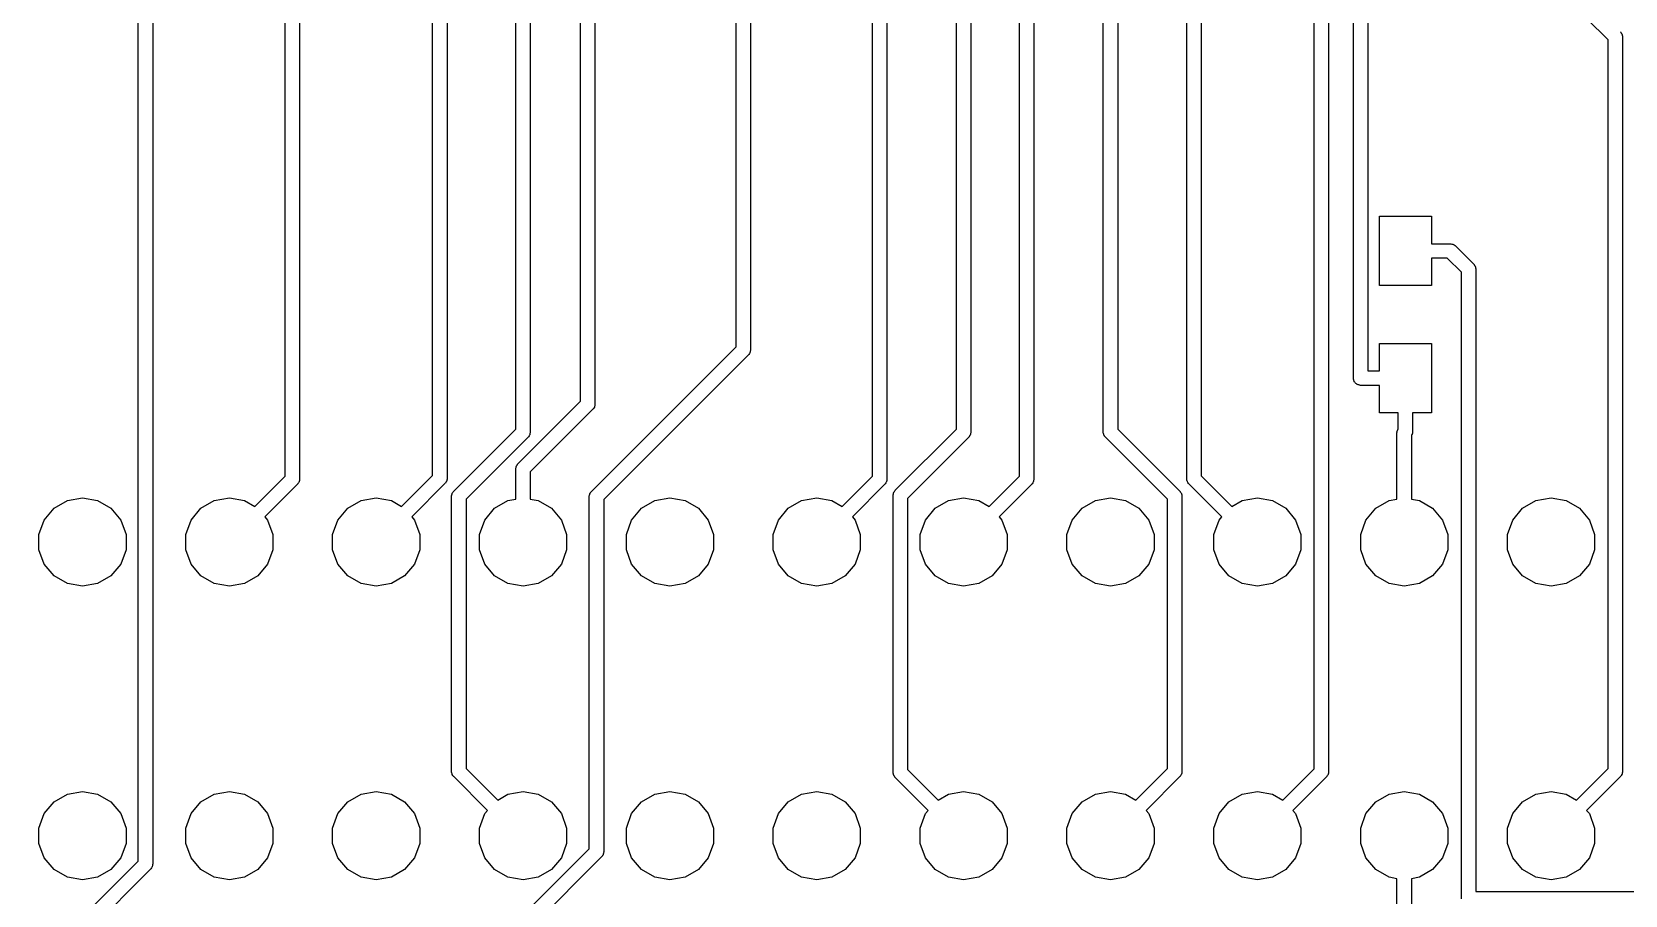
# Model space of a CAD drawing. Extents: x 116.4 to 213.4, y -134.3 to -53.5.
# Drawn here: x 165.85 to 193.41, y -119.14 to -104.2 of the extents above; entities that cross this region are included whole.
import ezdxf

# ---------------------------------------------------------------- set-up
doc = ezdxf.new("R2010")
doc.units = 0
doc.header["$MEASUREMENT"] = 0
doc.layers.add('BLACK', color=7, linetype='CONTINUOUS')

msp = doc.modelspace()

# ---------------------------------------------------------------- linework, layer by layer
at = {"layer": 'Black'}
for p, q in [((167.944, -85.0995), (167.944, -118.601)), ((167.694, -118.549), (167.694, -85.1513)), ((178.035, -109.651), (178.035, -89.6375)), ((178.285, -89.6893), (178.285, -109.702)), ((180.394, -111.889), (180.394, -91.0572)), ((180.644, -91.0054), (180.644, -111.941)), ((182.935, -111.888), (182.935, -91.0582)), ((183.185, -91.0064), (183.185, -111.94)), ((185.829, -111.934), (185.829, -91.0123)), ((186.079, -91.0641), (186.079, -111.882)), ((172.786, -111.877), (172.786, -91.7057)), ((173.036, -91.6539), (173.036, -111.929)), ((170.236, -111.887), (170.236, -94.2357)), ((170.486, -94.1839), (170.486, -111.939)), ((175.594, -94.2123), (175.594, -110.644)), ((175.344, -110.593), (175.344, -94.2641)), ((174.225, -111.075), (174.225, -95.7389)), ((174.475, -95.7389), (174.475, -111.127)), ((181.845, -111.075), (181.845, -95.7389)), ((182.095, -95.7389), (182.095, -111.127)), ((184.385, -111.127), (184.385, -95.7389)), ((184.635, -95.7389), (184.635, -111.075)), ((188.711, -110.193), (188.711, -95.8313)), ((188.961, -95.7795), (188.961, -110.068)), ((188.033, -116.95), (188.033, -96.1559)), ((188.283, -96.1041), (188.283, -117.002)), ((193.116, -104.341), (192.042, -103.266)), ((193.116, -116.947), (193.116, -104.341)), ((193.33, -104.201), (193.333, -104.205)), ((193.333, -104.205), (193.337, -104.209)), ((193.337, -104.209), (193.345, -104.223)), ((193.345, -104.223), (193.354, -104.236)), ((193.354, -104.236), (193.356, -104.242)), ((193.356, -104.242), (193.359, -104.246)), ((193.359, -104.246), (193.361, -104.263)), ((193.361, -104.263), (193.366, -104.278)), ((193.366, -104.278), (193.365, -104.284)), ((193.365, -104.284), (193.366, -104.289)), ((193.366, -104.289), (193.366, -116.999)), ((189.161, -108.593), (189.161, -107.393)), ((189.161, -107.393), (190.061, -107.393)), ((190.061, -107.393), (190.061, -107.868)), ((190.061, -107.868), (190.386, -107.868)), ((190.386, -107.868), (190.392, -107.869)), ((190.392, -107.869), (190.397, -107.868)), ((190.397, -107.868), (190.413, -107.873)), ((190.413, -107.873), (190.429, -107.876)), ((190.429, -107.876), (190.434, -107.878)), ((190.434, -107.878), (190.439, -107.88)), ((190.439, -107.88), (190.453, -107.889)), ((190.453, -107.889), (190.467, -107.897)), ((190.467, -107.897), (190.47, -107.901)), ((190.47, -107.901), (190.475, -107.905)), ((190.475, -107.905), (190.792, -108.222)), ((190.335, -108.118), (190.061, -108.118)), ((190.061, -108.118), (190.061, -108.593)), ((190.579, -108.362), (190.335, -108.118)), ((190.792, -108.222), (190.795, -108.227)), ((190.795, -108.227), (190.8, -108.23)), ((190.8, -108.23), (190.808, -108.244)), ((190.808, -108.244), (190.817, -108.258)), ((190.817, -108.258), (190.819, -108.263)), ((190.819, -108.263), (190.821, -108.268)), ((190.821, -108.268), (190.824, -108.284)), ((190.824, -108.284), (190.828, -108.3)), ((190.579, -119.2), (190.579, -108.362)), ((190.828, -108.3), (190.828, -108.305)), ((190.828, -108.305), (190.829, -108.311)), ((190.829, -108.311), (190.829, -119.075)), ((190.061, -108.593), (189.161, -108.593)), ((175.532, -112.154), (178.035, -109.651)), ((189.161, -110.068), (189.161, -109.593)), ((189.161, -109.593), (190.061, -109.593)), ((190.061, -109.593), (190.061, -110.793)), ((178.248, -109.791), (175.745, -112.294)), ((178.252, -109.786), (178.248, -109.791)), ((178.256, -109.783), (178.252, -109.786)), ((178.264, -109.769), (178.256, -109.783)), ((178.273, -109.755), (178.264, -109.769)), ((178.275, -109.75), (178.273, -109.755)), ((178.277, -109.745), (178.275, -109.75)), ((178.28, -109.729), (178.277, -109.745)), ((178.285, -109.713), (178.28, -109.729)), ((178.285, -109.702), (178.284, -109.708)), ((178.284, -109.708), (178.285, -109.713)), ((188.713, -110.204), (188.711, -110.193)), ((188.713, -110.215), (188.713, -110.204)), ((188.716, -110.225), (188.713, -110.215)), ((188.718, -110.236), (188.716, -110.225)), ((188.961, -110.068), (189.161, -110.068)), ((188.724, -110.245), (188.718, -110.236)), ((188.727, -110.255), (188.724, -110.245)), ((188.734, -110.264), (188.727, -110.255)), ((188.74, -110.273), (188.734, -110.264)), ((188.748, -110.28), (188.74, -110.273)), ((188.755, -110.289), (188.748, -110.28)), ((188.765, -110.294), (188.755, -110.289)), ((188.773, -110.301), (188.765, -110.294)), ((188.783, -110.305), (188.773, -110.301)), ((188.793, -110.31), (188.783, -110.305)), ((188.804, -110.312), (188.793, -110.31)), ((188.814, -110.316), (188.804, -110.312)), ((188.825, -110.316), (188.814, -110.316)), ((188.836, -110.318), (188.825, -110.316)), ((189.161, -110.318), (188.836, -110.318)), ((189.161, -110.793), (189.161, -110.318)), ((174.262, -111.675), (175.344, -110.593)), ((175.558, -110.733), (174.475, -111.816)), ((175.561, -110.728), (175.558, -110.733)), ((175.565, -110.725), (175.561, -110.728)), ((175.573, -110.711), (175.565, -110.725)), ((175.583, -110.697), (175.573, -110.711)), ((175.584, -110.692), (175.583, -110.697)), ((175.587, -110.687), (175.584, -110.692)), ((175.59, -110.671), (175.587, -110.687)), ((175.594, -110.655), (175.59, -110.671)), ((175.594, -110.644), (175.593, -110.65)), ((175.593, -110.65), (175.594, -110.655)), ((189.486, -110.793), (189.161, -110.793)), ((189.486, -111.073), (189.486, -110.793)), ((190.061, -110.793), (189.736, -110.793)), ((189.736, -110.793), (189.736, -111.118)), ((173.15, -112.15), (174.225, -111.075)), ((174.438, -111.215), (173.364, -112.29)), ((174.442, -111.211), (174.438, -111.215)), ((174.446, -111.207), (174.442, -111.211)), ((174.454, -111.193), (174.446, -111.207)), ((174.463, -111.18), (174.454, -111.193)), ((174.465, -111.174), (174.463, -111.18)), ((174.467, -111.17), (174.465, -111.174)), ((174.47, -111.154), (174.467, -111.17)), ((174.475, -111.138), (174.47, -111.154)), ((174.475, -111.127), (174.474, -111.132)), ((174.474, -111.132), (174.475, -111.138)), ((180.787, -112.133), (181.845, -111.075)), ((182.058, -111.215), (181.001, -112.273)), ((182.062, -111.211), (182.058, -111.215)), ((182.066, -111.207), (182.062, -111.211)), ((182.074, -111.193), (182.066, -111.207)), ((182.083, -111.18), (182.074, -111.193)), ((182.085, -111.174), (182.083, -111.18)), ((182.087, -111.17), (182.085, -111.174)), ((182.09, -111.154), (182.087, -111.17)), ((182.095, -111.138), (182.09, -111.154)), ((182.095, -111.127), (182.094, -111.132)), ((182.094, -111.132), (182.095, -111.138)), ((184.386, -111.132), (184.385, -111.127)), ((184.385, -111.138), (184.386, -111.132)), ((184.39, -111.154), (184.385, -111.138)), ((184.393, -111.17), (184.39, -111.154)), ((184.395, -111.174), (184.393, -111.17)), ((184.397, -111.18), (184.395, -111.174)), ((184.406, -111.193), (184.397, -111.18)), ((184.414, -111.207), (184.406, -111.193)), ((184.418, -111.211), (184.414, -111.207)), ((184.422, -111.215), (184.418, -111.211)), ((185.496, -112.29), (184.422, -111.215)), ((184.635, -111.075), (185.71, -112.15)), ((189.465, -111.128), (189.47, -111.113)), ((189.466, -111.134), (189.465, -111.128)), ((189.465, -111.139), (189.466, -111.134)), ((189.465, -112.287), (189.465, -111.139)), ((189.47, -111.113), (189.473, -111.097)), ((189.473, -111.097), (189.475, -111.092)), ((189.475, -111.092), (189.477, -111.086)), ((189.477, -111.086), (189.486, -111.073)), ((189.724, -111.171), (189.715, -111.184)), ((189.715, -111.184), (189.715, -112.287)), ((189.726, -111.166), (189.724, -111.171)), ((189.728, -111.161), (189.726, -111.166)), ((189.731, -111.145), (189.728, -111.161)), ((189.736, -111.129), (189.731, -111.145)), ((189.736, -111.118), (189.735, -111.124)), ((189.735, -111.124), (189.736, -111.129)), ((172.249, -112.414), (172.786, -111.877)), ((174.225, -111.753), (174.23, -111.737)), ((174.226, -111.758), (174.225, -111.753)), ((174.225, -111.764), (174.226, -111.758)), ((174.225, -112.287), (174.225, -111.764)), ((174.23, -111.737), (174.233, -111.721)), ((174.233, -111.721), (174.235, -111.716)), ((174.235, -111.716), (174.237, -111.711)), ((174.237, -111.711), (174.246, -111.698)), ((174.246, -111.698), (174.254, -111.683)), ((174.254, -111.683), (174.258, -111.68)), ((174.258, -111.68), (174.262, -111.675)), ((174.475, -111.816), (174.475, -112.287)), ((169.709, -112.414), (170.236, -111.887)), ((170.449, -112.027), (169.885, -112.591)), ((170.453, -112.023), (170.449, -112.027)), ((170.457, -112.019), (170.453, -112.023)), ((170.465, -112.005), (170.457, -112.019)), ((170.474, -111.992), (170.465, -112.005)), ((170.476, -111.987), (170.474, -111.992)), ((170.478, -111.982), (170.476, -111.987)), ((170.481, -111.966), (170.478, -111.982)), ((170.486, -111.95), (170.481, -111.966)), ((170.486, -111.939), (170.485, -111.944)), ((170.485, -111.944), (170.486, -111.95)), ((172.999, -112.017), (172.425, -112.591)), ((173.003, -112.013), (172.999, -112.017)), ((173.007, -112.009), (173.003, -112.013)), ((173.015, -111.995), (173.007, -112.009)), ((173.024, -111.982), (173.015, -111.995)), ((173.026, -111.976), (173.024, -111.982)), ((173.029, -111.972), (173.026, -111.976)), ((173.031, -111.956), (173.029, -111.972)), ((173.036, -111.94), (173.031, -111.956)), ((173.036, -111.929), (173.035, -111.934)), ((173.035, -111.934), (173.036, -111.94)), ((173.143, -112.158), (173.147, -112.154)), ((173.147, -112.154), (173.15, -112.15)), ((175.528, -112.159), (175.532, -112.154)), ((179.869, -112.414), (180.394, -111.889)), ((180.608, -112.029), (180.045, -112.591)), ((180.611, -112.024), (180.608, -112.029)), ((180.615, -112.021), (180.611, -112.024)), ((180.623, -112.007), (180.615, -112.021)), ((180.633, -111.993), (180.623, -112.007)), ((180.634, -111.988), (180.633, -111.993)), ((180.637, -111.983), (180.634, -111.988)), ((180.64, -111.967), (180.637, -111.983)), ((180.644, -111.951), (180.64, -111.967)), ((180.644, -111.941), (180.643, -111.946)), ((180.643, -111.946), (180.644, -111.951)), ((180.772, -112.155), (180.78, -112.141)), ((180.78, -112.141), (180.784, -112.137)), ((180.784, -112.137), (180.787, -112.133)), ((182.409, -112.414), (182.935, -111.888)), ((183.149, -112.028), (182.585, -112.591)), ((183.152, -112.023), (183.149, -112.028)), ((183.156, -112.02), (183.152, -112.023)), ((183.164, -112.006), (183.156, -112.02)), ((183.174, -111.992), (183.164, -112.006)), ((183.175, -111.987), (183.174, -111.992)), ((183.178, -111.982), (183.175, -111.987)), ((183.181, -111.966), (183.178, -111.982)), ((183.185, -111.95), (183.181, -111.966)), ((183.185, -111.94), (183.184, -111.945)), ((183.184, -111.945), (183.185, -111.95)), ((185.71, -112.15), (185.713, -112.154)), ((185.713, -112.154), (185.717, -112.158)), ((185.83, -111.939), (185.829, -111.934)), ((185.829, -111.945), (185.83, -111.939)), ((185.833, -111.96), (185.829, -111.945)), ((185.836, -111.976), (185.833, -111.96)), ((185.839, -111.981), (185.836, -111.976)), ((185.84, -111.987), (185.839, -111.981)), ((185.85, -112), (185.84, -111.987)), ((185.858, -112.014), (185.85, -112)), ((185.862, -112.018), (185.858, -112.014)), ((185.865, -112.022), (185.862, -112.018)), ((186.435, -112.591), (185.865, -112.022)), ((186.079, -111.882), (186.611, -112.414)), ((166.238, -112.444), (166.468, -112.311)), ((166.468, -112.311), (166.73, -112.265)), ((166.73, -112.265), (166.992, -112.311)), ((166.992, -112.311), (167.222, -112.444)), ((168.778, -112.444), (169.008, -112.311)), ((169.008, -112.311), (169.27, -112.265)), ((169.27, -112.265), (169.532, -112.311)), ((169.532, -112.311), (169.709, -112.414)), ((171.318, -112.444), (171.548, -112.311)), ((171.548, -112.311), (171.81, -112.265)), ((171.81, -112.265), (172.072, -112.311)), ((172.072, -112.311), (172.249, -112.414)), ((173.114, -112.227), (173.118, -112.212)), ((173.115, -112.233), (173.114, -112.227)), ((173.114, -112.238), (173.115, -112.233)), ((173.114, -116.999), (173.114, -112.238)), ((173.118, -112.212), (173.121, -112.195)), ((173.121, -112.195), (173.124, -112.191)), ((173.124, -112.191), (173.125, -112.185)), ((173.125, -112.185), (173.135, -112.172)), ((173.135, -112.172), (173.143, -112.158)), ((173.364, -112.29), (173.364, -116.947)), ((173.858, -112.444), (174.088, -112.311)), ((174.088, -112.311), (174.225, -112.287)), ((174.475, -112.287), (174.612, -112.311)), ((174.612, -112.311), (174.842, -112.444)), ((175.495, -112.232), (175.5, -112.216)), ((175.496, -112.237), (175.495, -112.232)), ((175.495, -112.242), (175.496, -112.237)), ((175.495, -118.334), (175.495, -112.242)), ((175.5, -112.216), (175.503, -112.2)), ((175.503, -112.2), (175.505, -112.195)), ((175.505, -112.195), (175.507, -112.19)), ((175.507, -112.19), (175.516, -112.176)), ((175.516, -112.176), (175.524, -112.162)), ((175.524, -112.162), (175.528, -112.159)), ((175.745, -112.294), (175.745, -118.386)), ((176.398, -112.444), (176.628, -112.311)), ((176.628, -112.311), (176.89, -112.265)), ((176.89, -112.265), (177.152, -112.311)), ((177.152, -112.311), (177.382, -112.444)), ((178.938, -112.444), (179.168, -112.311)), ((179.168, -112.311), (179.43, -112.265)), ((179.43, -112.265), (179.692, -112.311)), ((179.692, -112.311), (179.869, -112.414)), ((180.751, -112.21), (180.755, -112.195)), ((180.752, -112.216), (180.751, -112.21)), ((180.751, -112.221), (180.752, -112.216)), ((180.751, -117.016), (180.751, -112.221)), ((180.755, -112.195), (180.758, -112.179)), ((180.758, -112.179), (180.761, -112.174)), ((180.761, -112.174), (180.762, -112.168)), ((180.762, -112.168), (180.772, -112.155)), ((181.001, -112.273), (181.001, -116.964)), ((181.478, -112.444), (181.708, -112.311)), ((181.708, -112.311), (181.97, -112.265)), ((181.97, -112.265), (182.232, -112.311)), ((182.232, -112.311), (182.409, -112.414)), ((184.018, -112.444), (184.248, -112.311)), ((184.248, -112.311), (184.51, -112.265)), ((184.51, -112.265), (184.772, -112.311)), ((184.772, -112.311), (185.002, -112.444)), ((185.496, -116.947), (185.496, -112.29)), ((185.717, -112.158), (185.725, -112.172)), ((185.725, -112.172), (185.734, -112.185)), ((185.734, -112.185), (185.736, -112.191)), ((185.736, -112.191), (185.739, -112.195)), ((185.739, -112.195), (185.741, -112.211)), ((185.741, -112.211), (185.746, -112.227)), ((185.746, -112.227), (185.745, -112.233)), ((185.745, -112.233), (185.746, -112.238)), ((185.746, -112.238), (185.746, -116.999)), ((186.611, -112.414), (186.788, -112.311)), ((186.788, -112.311), (187.05, -112.265)), ((187.05, -112.265), (187.312, -112.311)), ((187.312, -112.311), (187.542, -112.444)), ((189.098, -112.444), (189.328, -112.311)), ((189.328, -112.311), (189.465, -112.287)), ((189.715, -112.287), (189.852, -112.311)), ((189.852, -112.311), (190.082, -112.444)), ((191.638, -112.444), (191.868, -112.311)), ((191.868, -112.311), (192.13, -112.265)), ((192.13, -112.265), (192.392, -112.311)), ((192.392, -112.311), (192.622, -112.444)), ((165.977, -112.897), (166.068, -112.648)), ((166.068, -112.648), (166.238, -112.444)), ((167.222, -112.444), (167.392, -112.648)), ((167.392, -112.648), (167.483, -112.897)), ((168.517, -112.897), (168.608, -112.648)), ((168.608, -112.648), (168.778, -112.444)), ((169.885, -112.591), (169.932, -112.648)), ((169.932, -112.648), (170.023, -112.897)), ((171.057, -112.897), (171.148, -112.648)), ((171.148, -112.648), (171.318, -112.444)), ((172.425, -112.591), (172.472, -112.648)), ((172.472, -112.648), (172.563, -112.897)), ((173.597, -112.897), (173.688, -112.648)), ((173.688, -112.648), (173.858, -112.444)), ((174.842, -112.444), (175.012, -112.648)), ((175.012, -112.648), (175.103, -112.897)), ((176.137, -112.897), (176.228, -112.648)), ((176.228, -112.648), (176.398, -112.444)), ((177.382, -112.444), (177.552, -112.648)), ((177.552, -112.648), (177.643, -112.897)), ((178.677, -112.897), (178.768, -112.648)), ((178.768, -112.648), (178.938, -112.444)), ((180.045, -112.591), (180.092, -112.648)), ((180.092, -112.648), (180.183, -112.897)), ((181.217, -112.897), (181.308, -112.648)), ((181.308, -112.648), (181.478, -112.444)), ((182.585, -112.591), (182.632, -112.648)), ((182.632, -112.648), (182.723, -112.897)), ((183.757, -112.897), (183.848, -112.648)), ((183.848, -112.648), (184.018, -112.444)), ((185.002, -112.444), (185.172, -112.648)), ((185.172, -112.648), (185.263, -112.897)), ((186.297, -112.897), (186.388, -112.648)), ((186.388, -112.648), (186.435, -112.591)), ((187.542, -112.444), (187.712, -112.648)), ((187.712, -112.648), (187.803, -112.897)), ((188.837, -112.897), (188.928, -112.648)), ((188.928, -112.648), (189.098, -112.444)), ((190.082, -112.444), (190.252, -112.648)), ((190.252, -112.648), (190.343, -112.897)), ((191.377, -112.897), (191.468, -112.648)), ((191.468, -112.648), (191.638, -112.444)), ((192.622, -112.444), (192.792, -112.648)), ((192.792, -112.648), (192.883, -112.897)), ((165.977, -113.163), (165.977, -112.897)), ((167.483, -112.897), (167.483, -113.163)), ((168.517, -113.163), (168.517, -112.897)), ((170.023, -112.897), (170.023, -113.163)), ((171.057, -113.163), (171.057, -112.897)), ((172.563, -112.897), (172.563, -113.163)), ((173.597, -113.163), (173.597, -112.897)), ((175.103, -112.897), (175.103, -113.163)), ((176.137, -113.163), (176.137, -112.897)), ((177.643, -112.897), (177.643, -113.163)), ((178.677, -113.163), (178.677, -112.897)), ((180.183, -112.897), (180.183, -113.163)), ((181.217, -113.163), (181.217, -112.897)), ((182.723, -112.897), (182.723, -113.163)), ((183.757, -113.163), (183.757, -112.897)), ((185.263, -112.897), (185.263, -113.163)), ((186.297, -113.163), (186.297, -112.897)), ((187.803, -112.897), (187.803, -113.163)), ((188.837, -113.163), (188.837, -112.897)), ((190.343, -112.897), (190.343, -113.163)), ((191.377, -113.163), (191.377, -112.897)), ((192.883, -112.897), (192.883, -113.163)), ((166.068, -113.412), (165.977, -113.163)), ((167.483, -113.163), (167.392, -113.412)), ((168.608, -113.412), (168.517, -113.163)), ((170.023, -113.163), (169.932, -113.412)), ((171.148, -113.412), (171.057, -113.163)), ((172.563, -113.163), (172.472, -113.412)), ((173.688, -113.412), (173.597, -113.163)), ((175.103, -113.163), (175.012, -113.412)), ((176.228, -113.412), (176.137, -113.163)), ((177.643, -113.163), (177.552, -113.412)), ((178.768, -113.412), (178.677, -113.163)), ((180.183, -113.163), (180.092, -113.412)), ((181.308, -113.412), (181.217, -113.163)), ((182.723, -113.163), (182.632, -113.412)), ((183.848, -113.412), (183.757, -113.163)), ((185.263, -113.163), (185.172, -113.412)), ((186.388, -113.412), (186.297, -113.163)), ((187.803, -113.163), (187.712, -113.412)), ((188.928, -113.412), (188.837, -113.163)), ((190.343, -113.163), (190.252, -113.412)), ((191.468, -113.412), (191.377, -113.163)), ((192.883, -113.163), (192.792, -113.412)), ((166.238, -113.616), (166.068, -113.412)), ((167.392, -113.412), (167.222, -113.616)), ((168.778, -113.616), (168.608, -113.412)), ((169.932, -113.412), (169.762, -113.616)), ((171.318, -113.616), (171.148, -113.412)), ((172.472, -113.412), (172.302, -113.616)), ((173.858, -113.616), (173.688, -113.412)), ((175.012, -113.412), (174.842, -113.616)), ((176.398, -113.616), (176.228, -113.412)), ((177.552, -113.412), (177.382, -113.616)), ((178.938, -113.616), (178.768, -113.412)), ((180.092, -113.412), (179.922, -113.616)), ((181.478, -113.616), (181.308, -113.412)), ((182.632, -113.412), (182.462, -113.616)), ((184.018, -113.616), (183.848, -113.412)), ((185.172, -113.412), (185.002, -113.616)), ((186.558, -113.616), (186.388, -113.412)), ((187.712, -113.412), (187.542, -113.616)), ((189.098, -113.616), (188.928, -113.412)), ((190.252, -113.412), (190.082, -113.616)), ((191.638, -113.616), (191.468, -113.412)), ((192.792, -113.412), (192.622, -113.616)), ((166.468, -113.749), (166.238, -113.616)), ((166.73, -113.795), (166.468, -113.749)), ((166.992, -113.749), (166.73, -113.795)), ((167.222, -113.616), (166.992, -113.749)), ((169.008, -113.749), (168.778, -113.616)), ((169.27, -113.795), (169.008, -113.749)), ((169.532, -113.749), (169.27, -113.795)), ((169.762, -113.616), (169.532, -113.749)), ((171.548, -113.749), (171.318, -113.616)), ((171.81, -113.795), (171.548, -113.749)), ((172.072, -113.749), (171.81, -113.795)), ((172.302, -113.616), (172.072, -113.749)), ((174.088, -113.749), (173.858, -113.616)), ((174.35, -113.795), (174.088, -113.749)), ((174.612, -113.749), (174.35, -113.795)), ((174.842, -113.616), (174.612, -113.749)), ((176.628, -113.749), (176.398, -113.616)), ((176.89, -113.795), (176.628, -113.749)), ((177.152, -113.749), (176.89, -113.795)), ((177.382, -113.616), (177.152, -113.749)), ((179.168, -113.749), (178.938, -113.616)), ((179.43, -113.795), (179.168, -113.749)), ((179.692, -113.749), (179.43, -113.795)), ((179.922, -113.616), (179.692, -113.749)), ((181.708, -113.749), (181.478, -113.616)), ((181.97, -113.795), (181.708, -113.749)), ((182.232, -113.749), (181.97, -113.795)), ((182.462, -113.616), (182.232, -113.749)), ((184.248, -113.749), (184.018, -113.616)), ((184.51, -113.795), (184.248, -113.749)), ((184.772, -113.749), (184.51, -113.795)), ((185.002, -113.616), (184.772, -113.749)), ((186.788, -113.749), (186.558, -113.616)), ((187.05, -113.795), (186.788, -113.749)), ((187.312, -113.749), (187.05, -113.795)), ((187.542, -113.616), (187.312, -113.749)), ((189.328, -113.749), (189.098, -113.616)), ((189.59, -113.795), (189.328, -113.749)), ((189.852, -113.749), (189.59, -113.795)), ((190.082, -113.616), (189.852, -113.749)), ((191.868, -113.749), (191.638, -113.616)), ((192.13, -113.795), (191.868, -113.749)), ((192.392, -113.749), (192.13, -113.795)), ((192.622, -113.616), (192.392, -113.749)), ((173.115, -117.004), (173.114, -116.999)), ((173.114, -117.01), (173.115, -117.004)), ((173.118, -117.025), (173.114, -117.01)), ((173.121, -117.041), (173.118, -117.025)), ((173.124, -117.046), (173.121, -117.041)), ((173.125, -117.052), (173.124, -117.046)), ((173.135, -117.065), (173.125, -117.052)), ((173.143, -117.079), (173.135, -117.065)), ((173.147, -117.083), (173.143, -117.079)), ((173.15, -117.087), (173.147, -117.083)), ((173.735, -117.671), (173.15, -117.087)), ((173.364, -116.947), (173.911, -117.494)), ((180.752, -117.021), (180.751, -117.016)), ((180.751, -117.026), (180.752, -117.021)), ((180.755, -117.042), (180.751, -117.026)), ((180.758, -117.058), (180.755, -117.042)), ((180.761, -117.063), (180.758, -117.058)), ((180.762, -117.068), (180.761, -117.063)), ((180.772, -117.082), (180.762, -117.068)), ((180.78, -117.096), (180.772, -117.082)), ((180.784, -117.099), (180.78, -117.096)), ((180.787, -117.104), (180.784, -117.099)), ((181.355, -117.671), (180.787, -117.104)), ((181.001, -116.964), (181.531, -117.494)), ((184.949, -117.494), (185.496, -116.947)), ((185.71, -117.087), (185.125, -117.671)), ((185.713, -117.083), (185.71, -117.087)), ((185.717, -117.079), (185.713, -117.083)), ((185.725, -117.065), (185.717, -117.079)), ((185.734, -117.052), (185.725, -117.065)), ((185.736, -117.046), (185.734, -117.052)), ((185.739, -117.042), (185.736, -117.046)), ((185.741, -117.025), (185.739, -117.042)), ((185.746, -117.01), (185.741, -117.025)), ((185.746, -116.999), (185.745, -117.004)), ((185.745, -117.004), (185.746, -117.01)), ((187.489, -117.494), (188.033, -116.95)), ((188.246, -117.09), (187.665, -117.671)), ((188.25, -117.086), (188.246, -117.09)), ((188.254, -117.082), (188.25, -117.086)), ((188.262, -117.068), (188.254, -117.082)), ((188.271, -117.055), (188.262, -117.068)), ((188.273, -117.049), (188.271, -117.055)), ((188.276, -117.045), (188.273, -117.049)), ((188.278, -117.029), (188.276, -117.045)), ((188.283, -117.013), (188.278, -117.029)), ((188.283, -117.002), (188.282, -117.007)), ((188.282, -117.007), (188.283, -117.013)), ((192.569, -117.494), (193.116, -116.947)), ((193.33, -117.087), (192.745, -117.671)), ((193.333, -117.083), (193.33, -117.087)), ((193.337, -117.079), (193.333, -117.083)), ((193.345, -117.065), (193.337, -117.079)), ((193.354, -117.052), (193.345, -117.065)), ((193.356, -117.046), (193.354, -117.052)), ((193.359, -117.042), (193.356, -117.046)), ((193.361, -117.025), (193.359, -117.042)), ((193.366, -117.01), (193.361, -117.025)), ((193.366, -116.999), (193.365, -117.004)), ((193.365, -117.004), (193.366, -117.01)), ((166.468, -117.391), (166.73, -117.345)), ((166.73, -117.345), (166.992, -117.391)), ((169.008, -117.391), (169.27, -117.345)), ((169.27, -117.345), (169.532, -117.391)), ((171.548, -117.391), (171.81, -117.345)), ((171.81, -117.345), (172.072, -117.391)), ((174.088, -117.391), (174.35, -117.345)), ((174.35, -117.345), (174.612, -117.391)), ((176.628, -117.391), (176.89, -117.345)), ((176.89, -117.345), (177.152, -117.391)), ((179.168, -117.391), (179.43, -117.345)), ((179.43, -117.345), (179.692, -117.391)), ((181.708, -117.391), (181.97, -117.345)), ((181.97, -117.345), (182.232, -117.391)), ((184.248, -117.391), (184.51, -117.345)), ((184.51, -117.345), (184.772, -117.391)), ((186.788, -117.391), (187.05, -117.345)), ((187.05, -117.345), (187.312, -117.391)), ((189.328, -117.391), (189.59, -117.345)), ((189.59, -117.345), (189.852, -117.391)), ((191.868, -117.391), (192.13, -117.345)), ((192.13, -117.345), (192.392, -117.391)), ((166.068, -117.728), (166.238, -117.524)), ((166.238, -117.524), (166.468, -117.391)), ((166.992, -117.391), (167.222, -117.524)), ((167.222, -117.524), (167.392, -117.728)), ((168.608, -117.728), (168.778, -117.524)), ((168.778, -117.524), (169.008, -117.391)), ((169.532, -117.391), (169.762, -117.524)), ((169.762, -117.524), (169.932, -117.728)), ((171.148, -117.728), (171.318, -117.524)), ((171.318, -117.524), (171.548, -117.391)), ((172.072, -117.391), (172.302, -117.524)), ((172.302, -117.524), (172.472, -117.728)), ((173.911, -117.494), (174.088, -117.391)), ((174.612, -117.391), (174.842, -117.524)), ((174.842, -117.524), (175.012, -117.728)), ((176.228, -117.728), (176.398, -117.524)), ((176.398, -117.524), (176.628, -117.391)), ((177.152, -117.391), (177.382, -117.524)), ((177.382, -117.524), (177.552, -117.728)), ((178.768, -117.728), (178.938, -117.524)), ((178.938, -117.524), (179.168, -117.391)), ((179.692, -117.391), (179.922, -117.524)), ((179.922, -117.524), (180.092, -117.728)), ((181.531, -117.494), (181.708, -117.391)), ((182.232, -117.391), (182.462, -117.524)), ((182.462, -117.524), (182.632, -117.728)), ((183.848, -117.728), (184.018, -117.524)), ((184.018, -117.524), (184.248, -117.391)), ((184.772, -117.391), (184.949, -117.494)), ((186.388, -117.728), (186.558, -117.524)), ((186.558, -117.524), (186.788, -117.391)), ((187.312, -117.391), (187.489, -117.494)), ((188.928, -117.728), (189.098, -117.524)), ((189.098, -117.524), (189.328, -117.391)), ((189.852, -117.391), (190.082, -117.524)), ((190.082, -117.524), (190.252, -117.728)), ((191.468, -117.728), (191.638, -117.524)), ((191.638, -117.524), (191.868, -117.391)), ((192.392, -117.391), (192.569, -117.494)), ((165.977, -117.977), (166.068, -117.728)), ((167.392, -117.728), (167.483, -117.977)), ((168.517, -117.977), (168.608, -117.728)), ((169.932, -117.728), (170.023, -117.977)), ((171.057, -117.977), (171.148, -117.728)), ((172.472, -117.728), (172.563, -117.977)), ((173.597, -117.977), (173.688, -117.728)), ((173.688, -117.728), (173.735, -117.671)), ((175.012, -117.728), (175.103, -117.977)), ((176.137, -117.977), (176.228, -117.728)), ((177.552, -117.728), (177.643, -117.977)), ((178.677, -117.977), (178.768, -117.728)), ((180.092, -117.728), (180.183, -117.977)), ((181.217, -117.977), (181.308, -117.728)), ((181.308, -117.728), (181.355, -117.671)), ((182.632, -117.728), (182.723, -117.977)), ((183.757, -117.977), (183.848, -117.728)), ((185.125, -117.671), (185.172, -117.728)), ((185.172, -117.728), (185.263, -117.977)), ((186.297, -117.977), (186.388, -117.728)), ((187.665, -117.671), (187.712, -117.728)), ((187.712, -117.728), (187.803, -117.977)), ((188.837, -117.977), (188.928, -117.728)), ((190.252, -117.728), (190.343, -117.977)), ((191.377, -117.977), (191.468, -117.728)), ((192.745, -117.671), (192.792, -117.728)), ((192.792, -117.728), (192.883, -117.977)), ((165.977, -118.243), (165.977, -117.977)), ((167.483, -117.977), (167.483, -118.243)), ((168.517, -118.243), (168.517, -117.977)), ((170.023, -117.977), (170.023, -118.243)), ((171.057, -118.243), (171.057, -117.977)), ((172.563, -117.977), (172.563, -118.243)), ((173.597, -118.243), (173.597, -117.977)), ((175.103, -117.977), (175.103, -118.243)), ((176.137, -118.243), (176.137, -117.977)), ((177.643, -117.977), (177.643, -118.243)), ((178.677, -118.243), (178.677, -117.977)), ((180.183, -117.977), (180.183, -118.243)), ((181.217, -118.243), (181.217, -117.977)), ((182.723, -117.977), (182.723, -118.243)), ((183.757, -118.243), (183.757, -117.977)), ((185.263, -117.977), (185.263, -118.243)), ((186.297, -118.243), (186.297, -117.977)), ((187.803, -117.977), (187.803, -118.243)), ((188.837, -118.243), (188.837, -117.977)), ((190.343, -117.977), (190.343, -118.243)), ((191.377, -118.243), (191.377, -117.977)), ((192.883, -117.977), (192.883, -118.243)), ((166.068, -118.492), (165.977, -118.243)), ((166.238, -118.696), (166.068, -118.492)), ((167.392, -118.492), (167.222, -118.696)), ((167.483, -118.243), (167.392, -118.492)), ((168.608, -118.492), (168.517, -118.243)), ((168.778, -118.696), (168.608, -118.492)), ((169.932, -118.492), (169.762, -118.696)), ((170.023, -118.243), (169.932, -118.492)), ((171.148, -118.492), (171.057, -118.243)), ((171.318, -118.696), (171.148, -118.492)), ((172.472, -118.492), (172.302, -118.696)), ((172.563, -118.243), (172.472, -118.492)), ((173.688, -118.492), (173.597, -118.243)), ((173.858, -118.696), (173.688, -118.492)), ((174.4, -119.43), (175.495, -118.334)), ((175.708, -118.475), (174.54, -119.643)), ((175.012, -118.492), (174.842, -118.696)), ((175.103, -118.243), (175.012, -118.492)), ((175.712, -118.47), (175.708, -118.475)), ((175.716, -118.467), (175.712, -118.47)), ((175.724, -118.452), (175.716, -118.467)), ((175.733, -118.439), (175.724, -118.452)), ((175.735, -118.434), (175.733, -118.439)), ((175.737, -118.429), (175.735, -118.434)), ((175.74, -118.413), (175.737, -118.429)), ((175.745, -118.397), (175.74, -118.413)), ((175.745, -118.386), (175.744, -118.392)), ((175.744, -118.392), (175.745, -118.397)), ((176.228, -118.492), (176.137, -118.243)), ((176.398, -118.696), (176.228, -118.492)), ((177.552, -118.492), (177.382, -118.696)), ((177.643, -118.243), (177.552, -118.492)), ((178.768, -118.492), (178.677, -118.243)), ((178.938, -118.696), (178.768, -118.492)), ((180.092, -118.492), (179.922, -118.696)), ((180.183, -118.243), (180.092, -118.492)), ((181.308, -118.492), (181.217, -118.243)), ((181.478, -118.696), (181.308, -118.492)), ((182.632, -118.492), (182.462, -118.696)), ((182.723, -118.243), (182.632, -118.492)), ((183.848, -118.492), (183.757, -118.243)), ((184.018, -118.696), (183.848, -118.492)), ((185.172, -118.492), (185.002, -118.696)), ((185.263, -118.243), (185.172, -118.492)), ((186.388, -118.492), (186.297, -118.243)), ((186.558, -118.696), (186.388, -118.492)), ((187.712, -118.492), (187.542, -118.696)), ((187.803, -118.243), (187.712, -118.492)), ((188.928, -118.492), (188.837, -118.243)), ((189.098, -118.696), (188.928, -118.492)), ((190.252, -118.492), (190.082, -118.696)), ((190.343, -118.243), (190.252, -118.492)), ((191.468, -118.492), (191.377, -118.243)), ((191.638, -118.696), (191.468, -118.492)), ((192.792, -118.492), (192.622, -118.696)), ((192.883, -118.243), (192.792, -118.492)), ((164.377, -121.866), (167.694, -118.549)), ((167.907, -118.689), (164.59, -122.006)), ((166.468, -118.829), (166.238, -118.696)), ((167.222, -118.696), (166.992, -118.829)), ((167.91, -118.685), (167.907, -118.689)), ((167.914, -118.681), (167.91, -118.685)), ((167.923, -118.667), (167.914, -118.681)), ((167.932, -118.654), (167.923, -118.667)), ((167.933, -118.649), (167.932, -118.654)), ((167.936, -118.644), (167.933, -118.649)), ((167.939, -118.628), (167.936, -118.644)), ((167.943, -118.612), (167.939, -118.628)), ((167.944, -118.601), (167.943, -118.606)), ((167.943, -118.606), (167.943, -118.612)), ((169.008, -118.829), (168.778, -118.696)), ((169.762, -118.696), (169.532, -118.829)), ((171.548, -118.829), (171.318, -118.696)), ((172.302, -118.696), (172.072, -118.829)), ((174.088, -118.829), (173.858, -118.696)), ((174.842, -118.696), (174.612, -118.829)), ((176.628, -118.829), (176.398, -118.696)), ((177.382, -118.696), (177.152, -118.829)), ((179.168, -118.829), (178.938, -118.696)), ((179.922, -118.696), (179.692, -118.829)), ((181.708, -118.829), (181.478, -118.696)), ((182.462, -118.696), (182.232, -118.829)), ((184.248, -118.829), (184.018, -118.696)), ((185.002, -118.696), (184.772, -118.829)), ((186.788, -118.829), (186.558, -118.696)), ((187.542, -118.696), (187.312, -118.829)), ((189.328, -118.829), (189.098, -118.696)), ((190.082, -118.696), (189.852, -118.829)), ((191.868, -118.829), (191.638, -118.696)), ((192.622, -118.696), (192.392, -118.829)), ((166.73, -118.875), (166.468, -118.829)), ((166.992, -118.829), (166.73, -118.875)), ((169.27, -118.875), (169.008, -118.829)), ((169.532, -118.829), (169.27, -118.875)), ((171.81, -118.875), (171.548, -118.829)), ((172.072, -118.829), (171.81, -118.875)), ((174.35, -118.875), (174.088, -118.829)), ((174.612, -118.829), (174.35, -118.875)), ((176.89, -118.875), (176.628, -118.829)), ((177.152, -118.829), (176.89, -118.875)), ((179.43, -118.875), (179.168, -118.829)), ((179.692, -118.829), (179.43, -118.875)), ((181.97, -118.875), (181.708, -118.829)), ((182.232, -118.829), (181.97, -118.875)), ((184.51, -118.875), (184.248, -118.829)), ((184.772, -118.829), (184.51, -118.875)), ((187.05, -118.875), (186.788, -118.829)), ((187.312, -118.829), (187.05, -118.875)), ((189.465, -118.853), (189.328, -118.829)), ((189.465, -119.917), (189.465, -118.853)), ((189.852, -118.829), (189.715, -118.853)), ((189.715, -118.853), (189.715, -119.872)), ((192.13, -118.875), (191.868, -118.829)), ((192.392, -118.829), (192.13, -118.875)), ((190.829, -119.075), (195.067, -119.075))]:
    msp.add_line(p, q, dxfattribs=at)

doc.saveas('drawing.dxf')
